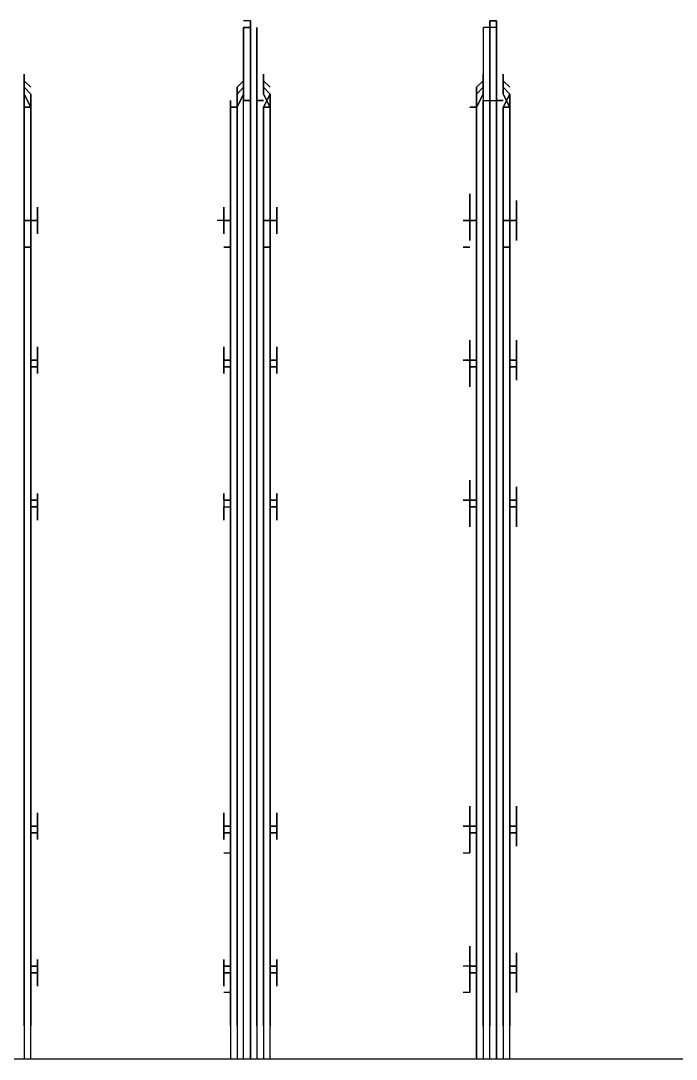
# Model space of a CAD drawing. Header units: metres. Extents: x 531277 to 531898, y 2673784 to 2674172.
# Drawn here: x 531485.773 to 531485.9092, y 2673984.7973 to 2673985.0131 of the extents above; entities that cross this region are included whole.
import ezdxf

# ---------------------------------------------------------------- set-up
doc = ezdxf.new("R2010")
doc.units = ezdxf.units.M
doc.header["$MEASUREMENT"] = 0
doc.layers.add('IDT', color=7, linetype='Continuous')

# ---------------------------------------------------------------- blocks, each defined once
blk = doc.blocks.new('IDT')
at = {"layer": 'IDT', "color": 0, "lineweight": 25}
for p, q in [((13.87591, 9.36567), (14.34065, 9.36567)), ((14.19265, 9.36567), (14.19265, 9.16788)), ((14.19403, 9.16788), (14.19403, 9.36567)), ((14.19542, 9.1665), (14.19542, 9.36567)), ((14.19542, 9.36567), (14.19542, 9.1665)), ((14.1968, 9.36567), (14.1968, 9.1665)), ((14.19818, 9.1665), (14.19818, 9.36567)), ((14.19957, 9.16788), (14.19957, 9.36567)), ((14.19957, 9.36567), (14.19957, 9.16788)), ((14.24244, 9.36567), (14.24244, 9.16788)), ((14.24383, 9.16788), (14.24383, 9.36567)), ((14.24521, 9.1665), (14.24521, 9.36567)), ((14.24659, 9.1665), (14.24659, 9.36567)), ((14.24659, 9.36567), (14.24659, 9.1665)), ((14.24798, 9.36567), (14.24798, 9.1665)), ((14.24936, 9.16788), (14.24936, 9.36567)), ((14.25074, 9.16788), (14.25074, 9.36567)), ((14.29224, 9.36567), (14.29224, 9.16788)), ((14.29362, 9.16788), (14.29362, 9.36567)), ((14.19265, 9.16788), (14.19265, 9.35876)), ((14.19403, 9.35876), (14.19403, 9.16788)), ((14.19542, 9.1665), (14.19542, 9.35876)), ((14.19542, 9.35876), (14.19542, 9.1665)), ((14.1968, 9.1665), (14.1968, 9.35876)), ((14.19818, 9.35876), (14.19818, 9.1665)), ((14.19957, 9.16788), (14.19957, 9.35876)), ((14.19957, 9.35876), (14.19957, 9.16788)), ((14.24244, 9.16788), (14.24244, 9.35876)), ((14.24383, 9.35876), (14.24383, 9.16788)), ((14.24521, 9.35876), (14.24521, 9.1665)), ((14.24659, 9.1665), (14.24659, 9.35876)), ((14.24659, 9.35876), (14.24659, 9.1665)), ((14.24798, 9.35876), (14.24798, 9.1665)), ((14.24936, 9.35876), (14.24936, 9.16788)), ((14.25074, 9.35876), (14.25074, 9.16788)), ((14.29224, 9.16788), (14.29224, 9.35876)), ((14.29362, 9.35876), (14.29362, 9.16788)), ((14.19127, 9.35046), (14.19127, 9.35184)), ((14.19127, 9.35184), (14.19127, 9.35046)), ((14.19265, 9.34631), (14.19265, 9.35184)), ((14.19265, 9.35184), (14.19265, 9.34769)), ((14.20095, 9.35046), (14.20095, 9.35184)), ((14.20095, 9.35184), (14.20095, 9.34769)), ((14.20095, 9.35184), (14.20233, 9.35184)), ((14.20095, 9.35184), (14.20095, 9.34769)), ((14.20095, 9.35046), (14.20095, 9.35184)), ((14.24244, 9.35046), (14.24244, 9.35184)), ((14.24244, 9.35184), (14.24244, 9.35046)), ((14.24244, 9.34769), (14.24244, 9.35184)), ((14.24244, 9.35184), (14.24244, 9.34631)), ((14.25074, 9.34769), (14.25074, 9.35184)), ((14.25074, 9.35184), (14.25074, 9.35046)), ((14.25074, 9.35046), (14.25074, 9.35184)), ((14.25074, 9.35184), (14.25074, 9.34769)), ((14.25074, 9.35184), (14.25212, 9.35184)), ((14.29224, 9.35046), (14.29224, 9.35184)), ((14.29224, 9.35184), (14.29224, 9.35046)), ((14.29224, 9.35184), (14.29224, 9.34769)), ((14.29224, 9.34769), (14.29224, 9.35184)), ((14.19127, 9.34769), (14.19127, 9.35046)), ((14.19127, 9.35046), (14.19127, 9.34769)), ((14.20095, 9.34769), (14.20095, 9.35046)), ((14.20095, 9.34769), (14.20095, 9.35046)), ((14.24106, 9.34769), (14.24106, 9.35046)), ((14.24106, 9.35046), (14.24106, 9.34769)), ((14.25212, 9.35046), (14.25212, 9.34769)), ((14.25212, 9.34769), (14.25212, 9.35046)), ((14.29085, 9.35046), (14.29085, 9.34769)), ((14.29085, 9.34769), (14.29085, 9.35046)), ((14.19265, 9.34769), (14.19127, 9.34769)), ((14.19127, 9.34769), (14.19127, 9.34631)), ((14.19127, 9.34631), (14.19127, 9.34769)), ((14.19127, 9.34769), (14.19265, 9.34769)), ((14.19265, 9.34769), (14.19265, 9.34631)), ((14.20095, 9.34769), (14.19957, 9.34769)), ((14.19957, 9.34769), (14.20095, 9.34769)), ((14.20095, 9.34631), (14.20095, 9.34769)), ((14.20095, 9.34769), (14.20095, 9.34631)), ((14.20095, 9.34631), (14.20095, 9.34769)), ((14.20095, 9.34769), (14.20095, 9.34631)), ((14.24244, 9.34769), (14.24106, 9.34769)), ((14.24106, 9.34769), (14.24106, 9.34631)), ((14.24106, 9.34631), (14.24106, 9.34769)), ((14.24106, 9.34769), (14.24244, 9.34769)), ((14.24244, 9.34631), (14.24244, 9.34769)), ((14.25074, 9.34769), (14.25074, 9.34631)), ((14.25074, 9.34631), (14.25074, 9.34769)), ((14.25074, 9.34769), (14.25212, 9.34769)), ((14.25212, 9.34769), (14.25074, 9.34769)), ((14.25212, 9.34769), (14.25212, 9.34631)), ((14.25212, 9.34631), (14.25212, 9.34769)), ((14.29224, 9.34769), (14.29085, 9.34769)), ((14.29085, 9.34769), (14.29085, 9.34631)), ((14.29085, 9.34631), (14.29085, 9.34769)), ((14.29085, 9.34769), (14.29224, 9.34769)), ((14.29224, 9.34769), (14.29224, 9.34631)), ((14.29224, 9.34631), (14.29224, 9.34769)), ((14.19265, 9.34631), (14.19127, 9.34631)), ((14.19127, 9.34631), (14.19127, 9.34493)), ((14.19127, 9.34493), (14.19127, 9.34631)), ((14.19127, 9.34631), (14.19265, 9.34631)), ((14.19265, 9.34631), (14.19265, 9.34216)), ((14.19265, 9.34216), (14.19265, 9.34631)), ((14.20095, 9.34631), (14.19957, 9.34631)), ((14.19957, 9.34631), (14.20095, 9.34631)), ((14.20095, 9.34631), (14.20233, 9.34631)), ((14.20095, 9.34631), (14.20095, 9.34216)), ((14.20095, 9.34216), (14.20095, 9.34631)), ((14.20095, 9.34631), (14.20095, 9.34493)), ((14.20095, 9.34493), (14.20095, 9.34631)), ((14.20095, 9.34631), (14.20233, 9.34631)), ((14.24244, 9.34631), (14.24106, 9.34631)), ((14.24106, 9.34631), (14.24106, 9.34493)), ((14.24106, 9.34493), (14.24106, 9.34631)), ((14.24106, 9.34631), (14.24244, 9.34631)), ((14.24244, 9.34631), (14.24244, 9.34216)), ((14.24244, 9.34216), (14.24244, 9.34631)), ((14.25074, 9.34631), (14.25074, 9.34216)), ((14.25074, 9.34216), (14.25074, 9.34631)), ((14.25212, 9.34631), (14.25074, 9.34631)), ((14.25074, 9.34631), (14.25212, 9.34631)), ((14.25074, 9.34631), (14.25212, 9.34631)), ((14.25212, 9.34631), (14.25212, 9.34493)), ((14.25212, 9.34493), (14.25212, 9.34631)), ((14.29224, 9.34631), (14.29085, 9.34631)), ((14.29085, 9.34631), (14.29085, 9.34493)), ((14.29085, 9.34493), (14.29085, 9.34631)), ((14.29085, 9.34631), (14.29224, 9.34631)), ((14.29224, 9.34631), (14.29224, 9.34216)), ((14.29224, 9.34216), (14.29224, 9.34631)), ((14.19127, 9.34493), (14.19127, 9.34354)), ((14.19127, 9.34354), (14.19127, 9.34493)), ((14.20095, 9.34354), (14.20095, 9.34493)), ((14.20095, 9.34354), (14.20095, 9.34493)), ((14.24244, 9.34354), (14.24244, 9.34493)), ((14.24244, 9.34493), (14.24244, 9.34354)), ((14.25074, 9.34493), (14.25074, 9.34354)), ((14.25074, 9.34354), (14.25074, 9.34493)), ((14.29224, 9.34354), (14.29224, 9.34493)), ((14.29224, 9.34493), (14.29224, 9.34354)), ((14.19127, 9.32003), (14.19127, 9.32141)), ((14.19127, 9.32141), (14.19127, 9.32003)), ((14.19265, 9.3228), (14.19265, 9.31865)), ((14.19265, 9.31865), (14.19265, 9.3228)), ((14.20233, 9.3228), (14.20095, 9.3228)), ((14.20095, 9.3228), (14.20095, 9.31865)), ((14.20095, 9.31865), (14.20095, 9.3228)), ((14.20095, 9.32003), (14.20095, 9.32141)), ((14.20095, 9.32141), (14.20095, 9.32003)), ((14.24244, 9.3228), (14.24244, 9.31865)), ((14.24244, 9.31865), (14.24244, 9.3228)), ((14.24244, 9.32003), (14.24244, 9.32141)), ((14.24244, 9.32141), (14.24244, 9.32003)), ((14.25212, 9.3228), (14.25074, 9.3228)), ((14.25074, 9.3228), (14.25074, 9.31865)), ((14.25074, 9.31865), (14.25074, 9.3228)), ((14.25074, 9.32141), (14.25074, 9.32003)), ((14.25074, 9.32003), (14.25074, 9.32141)), ((14.29224, 9.3228), (14.29224, 9.31865)), ((14.29224, 9.31865), (14.29224, 9.3228)), ((14.29224, 9.32003), (14.29224, 9.32141)), ((14.29224, 9.32141), (14.29224, 9.32003)), ((14.19127, 9.32003), (14.19127, 9.31865)), ((14.19127, 9.31865), (14.19127, 9.32003)), ((14.20095, 9.32003), (14.20095, 9.31865)), ((14.20095, 9.31865), (14.20095, 9.32003)), ((14.24106, 9.32003), (14.24106, 9.31865)), ((14.24106, 9.31865), (14.24106, 9.32003)), ((14.25212, 9.32003), (14.25212, 9.31865)), ((14.25212, 9.31865), (14.25212, 9.32003)), ((14.29085, 9.32003), (14.29085, 9.31865)), ((14.29085, 9.31865), (14.29085, 9.32003)), ((14.19265, 9.31865), (14.19127, 9.31865)), ((14.19127, 9.31865), (14.19127, 9.31726)), ((14.19127, 9.31726), (14.19127, 9.31865)), ((14.19127, 9.31865), (14.19265, 9.31865)), ((14.19265, 9.31726), (14.19127, 9.31726)), ((14.19127, 9.31726), (14.19127, 9.3145)), ((14.19127, 9.3145), (14.19127, 9.31726)), ((14.19127, 9.31726), (14.19265, 9.31726)), ((14.19265, 9.31726), (14.19265, 9.31865)), ((14.19265, 9.31865), (14.19265, 9.31726)), ((14.19265, 9.31726), (14.19265, 9.31311)), ((14.19265, 9.31311), (14.19265, 9.31726)), ((14.20095, 9.31865), (14.19957, 9.31865)), ((14.19957, 9.31865), (14.20095, 9.31865)), ((14.20095, 9.31726), (14.19957, 9.31726)), ((14.19957, 9.31726), (14.20095, 9.31726)), ((14.20095, 9.31865), (14.20095, 9.31726)), ((14.20095, 9.31726), (14.20095, 9.31865)), ((14.20095, 9.31865), (14.20095, 9.31726)), ((14.20095, 9.31726), (14.20095, 9.31865)), ((14.20095, 9.31726), (14.20095, 9.31311)), ((14.20095, 9.31311), (14.20095, 9.31726)), ((14.20095, 9.31726), (14.20095, 9.3145)), ((14.20095, 9.3145), (14.20095, 9.31726)), ((14.20095, 9.31726), (14.20233, 9.31726)), ((14.20233, 9.31726), (14.20095, 9.31726)), ((14.24244, 9.31865), (14.24106, 9.31865)), ((14.24106, 9.31865), (14.24106, 9.31726)), ((14.24106, 9.31726), (14.24106, 9.31865)), ((14.24106, 9.31865), (14.24244, 9.31865)), ((14.24244, 9.31726), (14.24106, 9.31726)), ((14.24106, 9.31726), (14.24106, 9.3145)), ((14.24106, 9.3145), (14.24106, 9.31726)), ((14.24106, 9.31726), (14.24244, 9.31726)), ((14.24244, 9.31726), (14.24244, 9.31865)), ((14.24244, 9.31865), (14.24244, 9.31726)), ((14.24244, 9.31726), (14.24244, 9.31311)), ((14.24244, 9.31311), (14.24244, 9.31726)), ((14.25074, 9.31865), (14.25074, 9.31726)), ((14.25212, 9.31865), (14.25074, 9.31865)), ((14.25074, 9.31726), (14.25074, 9.31865)), ((14.25074, 9.31865), (14.25212, 9.31865)), ((14.25074, 9.31311), (14.25074, 9.31726)), ((14.25074, 9.31726), (14.25212, 9.31726)), ((14.25212, 9.31726), (14.25074, 9.31726)), ((14.25074, 9.31726), (14.25074, 9.31311)), ((14.25074, 9.31726), (14.25212, 9.31726)), ((14.25212, 9.31726), (14.25212, 9.31865)), ((14.25212, 9.31865), (14.25212, 9.31726)), ((14.25212, 9.31726), (14.25212, 9.3145)), ((14.25212, 9.3145), (14.25212, 9.31726)), ((14.29224, 9.31865), (14.29085, 9.31865)), ((14.29085, 9.31865), (14.29085, 9.31726)), ((14.29085, 9.31726), (14.29085, 9.31865)), ((14.29085, 9.31865), (14.29224, 9.31865)), ((14.29224, 9.31726), (14.29085, 9.31726)), ((14.29085, 9.31726), (14.29085, 9.3145)), ((14.29085, 9.3145), (14.29085, 9.31726)), ((14.29085, 9.31726), (14.29224, 9.31726)), ((14.29224, 9.31311), (14.29224, 9.31865)), ((14.29224, 9.31865), (14.29224, 9.31726)), ((14.29224, 9.31726), (14.29224, 9.31311)), ((14.19127, 9.3145), (14.19127, 9.31311)), ((14.19127, 9.31311), (14.19127, 9.3145)), ((14.20095, 9.31311), (14.20095, 9.3145)), ((14.20095, 9.3145), (14.20095, 9.31311)), ((14.24244, 9.31311), (14.24244, 9.3145)), ((14.24244, 9.3145), (14.24244, 9.31311)), ((14.25074, 9.31311), (14.25074, 9.3145)), ((14.25074, 9.3145), (14.25074, 9.31311)), ((14.29224, 9.31311), (14.29224, 9.3145)), ((14.29224, 9.3145), (14.29224, 9.31311)), ((14.19127, 9.25364), (14.19127, 9.25502)), ((14.19127, 9.25502), (14.19127, 9.25364)), ((14.19265, 9.25502), (14.19265, 9.25087)), ((14.19265, 9.25087), (14.19265, 9.25502)), ((14.20095, 9.25502), (14.20095, 9.25087)), ((14.20095, 9.25087), (14.20095, 9.25502)), ((14.20095, 9.25502), (14.20095, 9.25364)), ((14.20095, 9.25364), (14.20095, 9.25502)), ((14.24244, 9.25364), (14.24244, 9.25502)), ((14.24244, 9.25502), (14.24244, 9.25364)), ((14.24244, 9.25087), (14.24244, 9.25502)), ((14.24244, 9.25502), (14.24244, 9.25087)), ((14.25074, 9.25502), (14.25074, 9.25364)), ((14.25074, 9.25364), (14.25074, 9.25502)), ((14.25074, 9.25087), (14.25074, 9.25502)), ((14.25074, 9.25502), (14.25074, 9.24949)), ((14.29224, 9.25364), (14.29224, 9.25502)), ((14.29224, 9.25502), (14.29224, 9.25364)), ((14.29224, 9.24949), (14.29224, 9.25502)), ((14.29224, 9.25502), (14.29224, 9.24949)), ((14.19127, 9.25364), (14.19127, 9.25087)), ((14.19127, 9.25087), (14.19127, 9.25364)), ((14.20095, 9.25364), (14.20095, 9.24949)), ((14.20095, 9.25087), (14.20095, 9.25364)), ((14.24106, 9.25364), (14.24106, 9.25087)), ((14.24106, 9.25087), (14.24106, 9.25364)), ((14.25212, 9.25087), (14.25212, 9.25364)), ((14.25212, 9.25364), (14.25212, 9.25087)), ((14.29085, 9.25364), (14.29085, 9.25087)), ((14.29085, 9.25087), (14.29085, 9.25364)), ((14.19265, 9.25087), (14.19127, 9.25087)), ((14.19127, 9.25087), (14.19127, 9.24949)), ((14.19127, 9.24949), (14.19127, 9.25087)), ((14.19127, 9.25087), (14.19265, 9.25087)), ((14.19265, 9.25087), (14.19265, 9.24949)), ((14.19265, 9.24534), (14.19265, 9.25087)), ((14.20095, 9.25087), (14.19957, 9.25087)), ((14.19957, 9.25087), (14.20095, 9.25087)), ((14.20095, 9.24949), (14.20095, 9.25087)), ((14.20095, 9.25087), (14.20095, 9.24949)), ((14.20095, 9.24949), (14.20095, 9.25087)), ((14.24244, 9.25087), (14.24106, 9.25087)), ((14.24106, 9.25087), (14.24106, 9.24949)), ((14.24106, 9.24949), (14.24106, 9.25087)), ((14.24106, 9.25087), (14.24244, 9.25087)), ((14.24244, 9.24949), (14.24244, 9.25087)), ((14.24244, 9.25087), (14.24244, 9.24534)), ((14.25212, 9.25087), (14.25074, 9.25087)), ((14.25074, 9.25087), (14.25074, 9.24949)), ((14.25212, 9.25087), (14.25074, 9.25087)), ((14.25212, 9.24949), (14.25212, 9.25087)), ((14.25212, 9.24949), (14.25212, 9.25087)), ((14.29224, 9.25087), (14.29085, 9.25087)), ((14.29085, 9.25087), (14.29085, 9.24949)), ((14.29085, 9.24949), (14.29085, 9.25087)), ((14.29085, 9.25087), (14.29224, 9.25087)), ((14.19265, 9.24949), (14.19127, 9.24949)), ((14.19127, 9.24949), (14.19127, 9.24811)), ((14.19127, 9.24811), (14.19127, 9.24949)), ((14.19127, 9.24949), (14.19265, 9.24949)), ((14.19127, 9.24811), (14.19127, 9.24672)), ((14.19127, 9.24672), (14.19127, 9.24811)), ((14.19265, 9.24949), (14.19265, 9.24534)), ((14.20095, 9.24949), (14.19957, 9.24949)), ((14.19957, 9.24949), (14.20095, 9.24949)), ((14.20095, 9.24949), (14.20095, 9.24534)), ((14.20095, 9.24534), (14.20095, 9.24949)), ((14.20095, 9.24811), (14.20095, 9.24949)), ((14.20095, 9.24949), (14.20095, 9.24811)), ((14.20095, 9.24949), (14.20233, 9.24949)), ((14.20233, 9.24949), (14.20095, 9.24949)), ((14.20095, 9.24811), (14.20095, 9.24672)), ((14.20095, 9.24672), (14.20095, 9.24811)), ((14.24244, 9.24949), (14.24106, 9.24949)), ((14.24106, 9.24949), (14.24106, 9.24811)), ((14.24106, 9.24811), (14.24106, 9.24949)), ((14.24106, 9.24949), (14.24244, 9.24949)), ((14.24244, 9.24534), (14.24244, 9.24949)), ((14.24244, 9.24672), (14.24244, 9.24811)), ((14.24244, 9.24811), (14.24244, 9.24672)), ((14.25212, 9.24949), (14.25074, 9.24949)), ((14.25074, 9.24949), (14.25074, 9.24534)), ((14.25074, 9.24534), (14.25074, 9.24949)), ((14.25074, 9.24949), (14.25212, 9.24949)), ((14.25074, 9.24949), (14.25212, 9.24949)), ((14.25074, 9.24949), (14.25212, 9.24949)), ((14.25074, 9.24811), (14.25074, 9.24672)), ((14.25074, 9.24672), (14.25074, 9.24811)), ((14.25212, 9.24949), (14.25212, 9.24811)), ((14.25212, 9.24811), (14.25212, 9.24949)), ((14.29224, 9.24949), (14.29085, 9.24949)), ((14.29085, 9.24949), (14.29085, 9.24811)), ((14.29085, 9.24811), (14.29085, 9.24949)), ((14.29085, 9.24949), (14.29224, 9.24949)), ((14.29224, 9.24949), (14.29224, 9.24534)), ((14.29224, 9.24534), (14.29224, 9.24949)), ((14.29224, 9.24672), (14.29224, 9.24811)), ((14.29224, 9.24811), (14.29224, 9.24672)), ((14.19127, 9.22321), (14.19127, 9.22459)), ((14.19127, 9.22459), (14.19127, 9.22321)), ((14.19265, 9.22598), (14.19265, 9.22183)), ((14.19265, 9.22044), (14.19265, 9.22598)), ((14.20095, 9.22183), (14.20095, 9.22598)), ((14.20095, 9.22598), (14.20095, 9.22183)), ((14.20095, 9.22321), (14.20095, 9.22459)), ((14.20095, 9.22459), (14.20095, 9.22321)), ((14.24244, 9.22598), (14.24244, 9.22183)), ((14.24244, 9.22044), (14.24244, 9.22598)), ((14.24244, 9.22321), (14.24244, 9.22459)), ((14.24244, 9.22459), (14.24244, 9.22321)), ((14.25074, 9.22183), (14.25074, 9.22598)), ((14.25074, 9.22598), (14.25074, 9.22044)), ((14.25074, 9.22459), (14.25074, 9.22321)), ((14.25074, 9.22321), (14.25074, 9.22459)), ((14.29224, 9.22183), (14.29224, 9.22598)), ((14.29224, 9.22598), (14.29224, 9.22183)), ((14.29224, 9.22321), (14.29224, 9.22459)), ((14.29224, 9.22459), (14.29224, 9.22321)), ((14.19127, 9.22321), (14.19127, 9.22183)), ((14.19127, 9.22183), (14.19127, 9.22321)), ((14.20095, 9.22183), (14.20095, 9.22321)), ((14.20095, 9.22321), (14.20095, 9.22183)), ((14.24106, 9.22183), (14.24106, 9.22321)), ((14.24106, 9.22321), (14.24106, 9.22183)), ((14.25212, 9.22183), (14.25212, 9.22321)), ((14.25212, 9.22321), (14.25212, 9.22183)), ((14.29085, 9.22183), (14.29085, 9.22321)), ((14.29085, 9.22321), (14.29085, 9.22183)), ((14.19127, 9.22183), (14.19127, 9.22044)), ((14.19127, 9.22044), (14.19127, 9.22183)), ((14.19127, 9.22183), (14.19265, 9.22183)), ((14.19265, 9.22183), (14.19127, 9.22183)), ((14.19265, 9.22044), (14.19127, 9.22044)), ((14.19127, 9.22044), (14.19127, 9.21768)), ((14.19127, 9.21768), (14.19127, 9.22044)), ((14.19127, 9.22044), (14.19265, 9.22044)), ((14.19265, 9.22183), (14.19265, 9.22044)), ((14.19265, 9.22044), (14.19265, 9.21629)), ((14.19265, 9.21629), (14.19265, 9.22044)), ((14.19957, 9.22183), (14.20095, 9.22183)), ((14.20095, 9.22183), (14.19957, 9.22183)), ((14.20095, 9.22044), (14.19957, 9.22044)), ((14.19957, 9.22044), (14.20095, 9.22044)), ((14.20095, 9.22183), (14.20095, 9.22044)), ((14.20095, 9.22044), (14.20095, 9.22183)), ((14.20095, 9.22183), (14.20095, 9.22044)), ((14.20095, 9.22044), (14.20095, 9.22183)), ((14.20095, 9.22044), (14.20233, 9.22044)), ((14.20233, 9.22044), (14.20095, 9.22044)), ((14.20095, 9.22044), (14.20095, 9.21768)), ((14.20095, 9.21768), (14.20095, 9.22044)), ((14.20095, 9.22044), (14.20095, 9.21629)), ((14.20095, 9.21629), (14.20095, 9.22044)), ((14.24244, 9.22183), (14.24106, 9.22183)), ((14.24106, 9.22183), (14.24106, 9.22044)), ((14.24106, 9.22044), (14.24106, 9.22183)), ((14.24106, 9.22183), (14.24244, 9.22183)), ((14.24244, 9.22044), (14.24106, 9.22044)), ((14.24106, 9.22044), (14.24106, 9.21768)), ((14.24106, 9.21768), (14.24106, 9.22044)), ((14.24106, 9.22044), (14.24244, 9.22044)), ((14.24244, 9.22183), (14.24244, 9.22044)), ((14.24244, 9.22044), (14.24244, 9.21629)), ((14.24244, 9.21629), (14.24244, 9.22044)), ((14.25212, 9.22183), (14.25074, 9.22183)), ((14.25074, 9.22044), (14.25074, 9.22183)), ((14.25074, 9.22183), (14.25212, 9.22183)), ((14.25074, 9.22044), (14.25212, 9.22044)), ((14.25212, 9.22044), (14.25074, 9.22044)), ((14.25074, 9.22044), (14.25212, 9.22044)), ((14.25074, 9.22044), (14.25074, 9.21629)), ((14.25074, 9.21629), (14.25074, 9.22044)), ((14.25212, 9.22044), (14.25212, 9.22183)), ((14.25212, 9.22183), (14.25212, 9.22044)), ((14.25212, 9.22044), (14.25212, 9.21768)), ((14.25212, 9.21768), (14.25212, 9.22044)), ((14.29224, 9.22183), (14.29085, 9.22183)), ((14.29085, 9.22183), (14.29085, 9.22044)), ((14.29085, 9.22044), (14.29085, 9.22183)), ((14.29085, 9.22183), (14.29224, 9.22183)), ((14.29224, 9.22044), (14.29085, 9.22044)), ((14.29085, 9.22044), (14.29085, 9.21768)), ((14.29085, 9.21768), (14.29085, 9.22044)), ((14.29085, 9.22044), (14.29224, 9.22044)), ((14.29224, 9.22044), (14.29224, 9.22183)), ((14.29224, 9.22183), (14.29224, 9.22044)), ((14.29224, 9.22044), (14.29224, 9.21629)), ((14.29224, 9.21629), (14.29224, 9.22044)), ((14.19127, 9.21768), (14.19127, 9.21629)), ((14.19127, 9.21629), (14.19127, 9.21768)), ((14.20095, 9.21768), (14.20095, 9.21629)), ((14.20095, 9.21629), (14.20095, 9.21768)), ((14.24244, 9.21629), (14.24244, 9.21768)), ((14.24244, 9.21768), (14.24244, 9.21629)), ((14.25074, 9.21629), (14.25074, 9.21768)), ((14.25074, 9.21768), (14.25074, 9.21629)), ((14.29224, 9.21629), (14.29224, 9.21768)), ((14.29224, 9.21768), (14.29224, 9.21629)), ((14.19403, 9.19693), (14.19265, 9.19693)), ((14.19265, 9.19693), (14.19403, 9.19693)), ((14.20233, 9.19693), (14.20095, 9.19693)), ((14.20095, 9.19693), (14.20233, 9.19693)), ((14.24383, 9.19693), (14.24244, 9.19693)), ((14.24244, 9.19693), (14.24383, 9.19693)), ((14.25212, 9.19693), (14.25074, 9.19693)), ((14.25074, 9.19693), (14.25212, 9.19693)), ((14.29362, 9.19693), (14.29224, 9.19693)), ((14.29224, 9.19693), (14.29362, 9.19693)), ((14.19127, 9.19416), (14.19127, 9.19555)), ((14.19127, 9.19555), (14.19127, 9.19416)), ((14.19127, 9.1914), (14.19127, 9.19416)), ((14.19127, 9.19416), (14.19127, 9.1914)), ((14.19265, 9.19555), (14.19265, 9.1914)), ((14.19265, 9.1914), (14.19265, 9.19555)), ((14.20095, 9.19416), (14.20095, 9.19555)), ((14.20095, 9.19555), (14.20095, 9.1914)), ((14.20095, 9.1914), (14.20095, 9.19555)), ((14.20095, 9.19555), (14.20095, 9.19416)), ((14.20095, 9.1914), (14.20095, 9.19416)), ((14.20095, 9.19416), (14.20095, 9.1914)), ((14.24106, 9.19416), (14.24106, 9.1914)), ((14.24106, 9.1914), (14.24106, 9.19416)), ((14.24244, 9.19416), (14.24244, 9.19555)), ((14.24244, 9.19555), (14.24244, 9.1914)), ((14.24244, 9.1914), (14.24244, 9.19555)), ((14.24244, 9.19555), (14.24244, 9.19416)), ((14.25074, 9.19555), (14.25074, 9.19416)), ((14.25074, 9.19416), (14.25074, 9.19555)), ((14.25074, 9.19555), (14.25074, 9.1914)), ((14.25074, 9.1914), (14.25074, 9.19555)), ((14.25212, 9.1914), (14.25212, 9.19416)), ((14.25212, 9.19416), (14.25212, 9.1914)), ((14.29085, 9.19416), (14.29085, 9.1914)), ((14.29085, 9.1914), (14.29085, 9.19416)), ((14.29224, 9.19416), (14.29224, 9.19555)), ((14.29224, 9.19555), (14.29224, 9.1914)), ((14.29224, 9.18586), (14.29224, 9.19555)), ((14.29224, 9.19555), (14.29224, 9.19416)), ((14.19127, 9.18863), (14.19127, 9.1914)), ((14.19127, 9.1914), (14.19265, 9.1914)), ((14.19265, 9.1914), (14.19127, 9.1914)), ((14.19127, 9.1914), (14.19127, 9.18863)), ((14.19127, 9.1914), (14.19265, 9.1914)), ((14.19265, 9.1914), (14.19127, 9.1914)), ((14.19127, 9.1914), (14.19265, 9.1914)), ((14.19265, 9.1914), (14.19265, 9.18586)), ((14.19265, 9.18586), (14.19265, 9.1914)), ((14.19265, 9.1914), (14.19403, 9.1914)), ((14.19403, 9.1914), (14.19265, 9.1914)), ((14.20095, 9.1914), (14.19957, 9.1914)), ((14.19957, 9.1914), (14.20095, 9.1914)), ((14.20095, 9.1914), (14.19957, 9.1914)), ((14.19957, 9.1914), (14.20095, 9.1914)), ((14.20095, 9.18586), (14.20095, 9.1914)), ((14.20095, 9.1914), (14.20095, 9.18586)), ((14.20095, 9.18863), (14.20095, 9.1914)), ((14.20095, 9.1914), (14.20233, 9.1914)), ((14.20233, 9.1914), (14.20095, 9.1914)), ((14.20095, 9.1914), (14.20095, 9.18863)), ((14.20233, 9.1914), (14.20095, 9.1914)), ((14.24244, 9.1914), (14.24106, 9.1914)), ((14.24106, 9.1914), (14.24106, 9.18863)), ((14.24106, 9.18863), (14.24106, 9.1914)), ((14.24106, 9.1914), (14.24244, 9.1914)), ((14.24106, 9.1914), (14.24244, 9.1914)), ((14.24244, 9.1914), (14.24106, 9.1914)), ((14.24244, 9.1914), (14.24244, 9.18586)), ((14.24244, 9.18586), (14.24244, 9.1914)), ((14.24244, 9.1914), (14.24383, 9.1914)), ((14.24383, 9.1914), (14.24244, 9.1914)), ((14.25074, 9.1914), (14.25212, 9.1914)), ((14.25074, 9.1914), (14.25212, 9.1914)), ((14.25212, 9.1914), (14.25074, 9.1914)), ((14.25074, 9.1914), (14.25212, 9.1914)), ((14.25212, 9.1914), (14.25074, 9.1914)), ((14.25074, 9.1914), (14.25074, 9.18586)), ((14.25074, 9.18586), (14.25074, 9.1914)), ((14.25074, 9.1914), (14.25212, 9.1914)), ((14.25212, 9.1914), (14.25074, 9.1914)), ((14.25212, 9.1914), (14.25351, 9.1914)), ((14.25212, 9.1914), (14.25212, 9.18863)), ((14.25212, 9.18863), (14.25212, 9.1914)), ((14.29224, 9.1914), (14.29085, 9.1914)), ((14.29085, 9.1914), (14.29085, 9.18863)), ((14.29085, 9.18863), (14.29085, 9.1914)), ((14.29085, 9.1914), (14.29224, 9.1914)), ((14.29224, 9.1914), (14.29085, 9.1914)), ((14.29085, 9.1914), (14.29224, 9.1914)), ((14.29224, 9.1914), (14.29085, 9.1914)), ((14.29224, 9.1914), (14.29224, 9.18586)), ((14.29224, 9.1914), (14.29362, 9.1914)), ((14.29362, 9.1914), (14.29224, 9.1914)), ((14.19127, 9.18725), (14.19127, 9.18863)), ((14.19127, 9.18863), (14.19127, 9.18725)), ((14.20095, 9.18863), (14.20095, 9.18725)), ((14.20095, 9.18725), (14.20095, 9.18863)), ((14.24244, 9.18725), (14.24244, 9.18863)), ((14.24244, 9.18863), (14.24244, 9.18725)), ((14.25074, 9.18863), (14.25074, 9.18725)), ((14.25074, 9.18725), (14.25074, 9.18863)), ((14.29224, 9.18725), (14.29224, 9.18863)), ((14.29224, 9.18863), (14.29224, 9.18725)), ((14.19265, 9.16512), (14.19403, 9.16788)), ((14.19403, 9.16788), (14.19265, 9.16788)), ((14.19265, 9.16788), (14.19403, 9.16512)), ((14.19403, 9.16512), (14.19265, 9.16788)), ((14.19265, 9.16788), (14.19403, 9.16788)), ((14.19403, 9.16788), (14.19265, 9.16512)), ((14.19265, 9.16788), (14.19265, 9.1665)), ((14.19265, 9.1665), (14.19265, 9.16788)), ((14.19265, 9.16512), (14.19265, 9.1665)), ((14.19265, 9.1665), (14.19265, 9.16512)), ((14.19542, 9.1665), (14.19403, 9.1665)), ((14.19403, 9.1665), (14.19542, 9.1665)), ((14.19542, 9.1665), (14.19542, 9.1499)), ((14.19542, 9.1499), (14.19542, 9.1665)), ((14.1968, 9.1665), (14.19542, 9.1665)), ((14.19542, 9.1665), (14.19542, 9.15129)), ((14.1968, 9.1665), (14.19542, 9.1665)), ((14.19542, 9.1665), (14.19542, 9.15129)), ((14.19818, 9.1665), (14.1968, 9.1665)), ((14.19818, 9.1665), (14.1968, 9.1665)), ((14.1968, 9.1665), (14.1968, 9.1499)), ((14.1968, 9.1499), (14.1968, 9.1665)), ((14.19818, 9.16512), (14.19957, 9.16788)), ((14.19957, 9.16788), (14.19818, 9.16512)), ((14.19818, 9.15129), (14.19818, 9.1665)), ((14.19818, 9.15129), (14.19818, 9.1665)), ((14.19957, 9.16788), (14.19957, 9.16373)), ((14.19957, 9.1665), (14.19957, 9.16788)), ((14.19957, 9.16373), (14.19957, 9.16788)), ((14.19957, 9.16788), (14.20095, 9.16788)), ((14.20095, 9.16788), (14.19957, 9.16788)), ((14.19957, 9.1665), (14.19957, 9.16788)), ((14.19957, 9.16512), (14.19957, 9.1665)), ((14.19957, 9.16512), (14.19957, 9.1665)), ((14.24244, 9.16512), (14.24383, 9.16788)), ((14.24383, 9.16788), (14.24244, 9.16788)), ((14.24244, 9.16788), (14.24383, 9.16512)), ((14.24383, 9.16512), (14.24244, 9.16788)), ((14.24244, 9.16788), (14.24383, 9.16788)), ((14.24383, 9.16788), (14.24244, 9.16512)), ((14.24244, 9.16788), (14.24244, 9.1665)), ((14.24244, 9.1665), (14.24244, 9.16788)), ((14.24244, 9.16512), (14.24244, 9.1665)), ((14.24244, 9.1665), (14.24244, 9.16512)), ((14.24521, 9.1665), (14.24383, 9.1665)), ((14.24383, 9.1665), (14.24521, 9.1665)), ((14.24521, 9.1665), (14.24521, 9.15129)), ((14.24521, 9.15129), (14.24521, 9.1665)), ((14.24798, 9.1665), (14.24659, 9.1665)), ((14.24659, 9.1665), (14.24798, 9.1665)), ((14.24798, 9.1665), (14.24659, 9.1665)), ((14.24659, 9.1665), (14.24659, 9.1499)), ((14.24659, 9.1499), (14.24659, 9.1665)), ((14.24659, 9.1665), (14.24659, 9.1499)), ((14.24798, 9.1665), (14.24659, 9.1665)), ((14.24659, 9.1665), (14.24659, 9.1499)), ((14.24936, 9.16788), (14.24798, 9.16512)), ((14.24798, 9.16512), (14.24936, 9.16788)), ((14.24798, 9.1665), (14.24798, 9.15129)), ((14.24798, 9.15129), (14.24798, 9.1665)), ((14.25074, 9.16788), (14.24936, 9.16788)), ((14.24936, 9.16788), (14.25074, 9.16788)), ((14.24936, 9.16373), (14.24936, 9.16788)), ((14.24936, 9.16788), (14.24936, 9.16373)), ((14.24936, 9.1665), (14.24936, 9.16512)), ((14.24936, 9.16512), (14.24936, 9.1665)), ((14.25074, 9.16788), (14.25074, 9.1665)), ((14.25074, 9.1665), (14.25074, 9.16788)), ((14.29362, 9.16788), (14.29224, 9.16788)), ((14.29224, 9.16788), (14.29362, 9.16512)), ((14.29362, 9.16512), (14.29224, 9.16788)), ((14.29224, 9.16788), (14.29362, 9.16788)), ((14.29224, 9.16788), (14.29224, 9.1665)), ((14.29224, 9.1665), (14.29224, 9.16788)), ((14.29224, 9.16512), (14.29224, 9.1665)), ((14.29224, 9.1665), (14.29224, 9.16512)), ((14.29362, 9.16373), (14.29362, 9.16788)), ((14.29362, 9.16788), (14.29362, 9.16373)), ((14.19403, 9.16373), (14.19265, 9.16512)), ((14.19265, 9.16512), (14.19403, 9.16373)), ((14.19403, 9.16373), (14.19265, 9.16512)), ((14.19265, 9.16512), (14.19403, 9.16373)), ((14.19403, 9.16512), (14.19403, 9.16097)), ((14.19403, 9.16097), (14.19403, 9.16512)), ((14.19818, 9.16097), (14.19818, 9.16512)), ((14.19818, 9.16373), (14.19957, 9.16512)), ((14.19818, 9.16512), (14.19818, 9.16097)), ((14.19818, 9.16373), (14.19957, 9.16512)), ((14.24383, 9.16373), (14.24244, 9.16512)), ((14.24244, 9.16512), (14.24383, 9.16373)), ((14.24383, 9.16373), (14.24244, 9.16512)), ((14.24244, 9.16512), (14.24383, 9.16373)), ((14.24383, 9.16512), (14.24383, 9.16097)), ((14.24383, 9.16097), (14.24383, 9.16512)), ((14.24798, 9.16512), (14.24798, 9.16097)), ((14.24798, 9.16097), (14.24798, 9.16512)), ((14.24936, 9.16512), (14.24798, 9.16373)), ((14.24798, 9.16373), (14.24936, 9.16512)), ((14.29362, 9.16373), (14.29224, 9.16512)), ((14.29224, 9.16512), (14.29362, 9.16373)), ((14.29362, 9.16512), (14.29362, 9.16097)), ((14.29362, 9.16097), (14.29362, 9.16512)), ((14.19403, 9.16235), (14.19265, 9.16373)), ((14.19265, 9.16373), (14.19403, 9.16235)), ((14.19403, 9.16097), (14.19403, 9.16235)), ((14.19403, 9.16235), (14.19403, 9.16097)), ((14.19957, 9.16373), (14.19818, 9.16235)), ((14.19818, 9.16235), (14.19957, 9.16373)), ((14.19818, 9.16235), (14.19818, 9.16097)), ((14.19818, 9.16097), (14.19818, 9.16235)), ((14.24383, 9.16235), (14.24244, 9.16373)), ((14.24244, 9.16373), (14.24383, 9.16235)), ((14.24383, 9.16097), (14.24383, 9.16235)), ((14.24383, 9.16235), (14.24383, 9.16097)), ((14.24798, 9.16235), (14.24936, 9.16373)), ((14.24936, 9.16373), (14.24798, 9.16235)), ((14.24798, 9.16097), (14.24798, 9.16235)), ((14.24798, 9.16235), (14.24798, 9.16097)), ((14.29362, 9.16235), (14.29224, 9.16373)), ((14.29224, 9.16373), (14.29362, 9.16235)), ((14.29362, 9.16097), (14.29362, 9.16235)), ((14.29362, 9.16235), (14.29362, 9.16097)), ((14.19542, 9.15129), (14.1968, 9.15129)), ((14.19542, 9.15129), (14.1968, 9.15129)), ((14.1968, 9.15129), (14.19818, 9.15129)), ((14.1968, 9.15129), (14.19818, 9.15129)), ((14.24798, 9.15129), (14.24659, 9.15129)), ((14.24659, 9.15129), (14.24798, 9.15129)), ((14.24798, 9.15129), (14.24659, 9.15129)), ((14.24659, 9.15129), (14.24798, 9.15129)), ((14.1968, 9.1499), (14.19542, 9.1499)), ((14.19542, 9.1499), (14.1968, 9.1499)), ((14.24659, 9.1499), (14.24798, 9.1499))]:
    blk.add_line(p, q, dxfattribs=at)

msp = doc.modelspace()

# ---------------------------------------------------------------- block references
at = {"layer": 'IDT', "color": 8, "rotation": 180}
msp.add_blockref('IDT', (531500.06728, 2673994.16297), dxfattribs=at)

doc.saveas('drawing.dxf')
